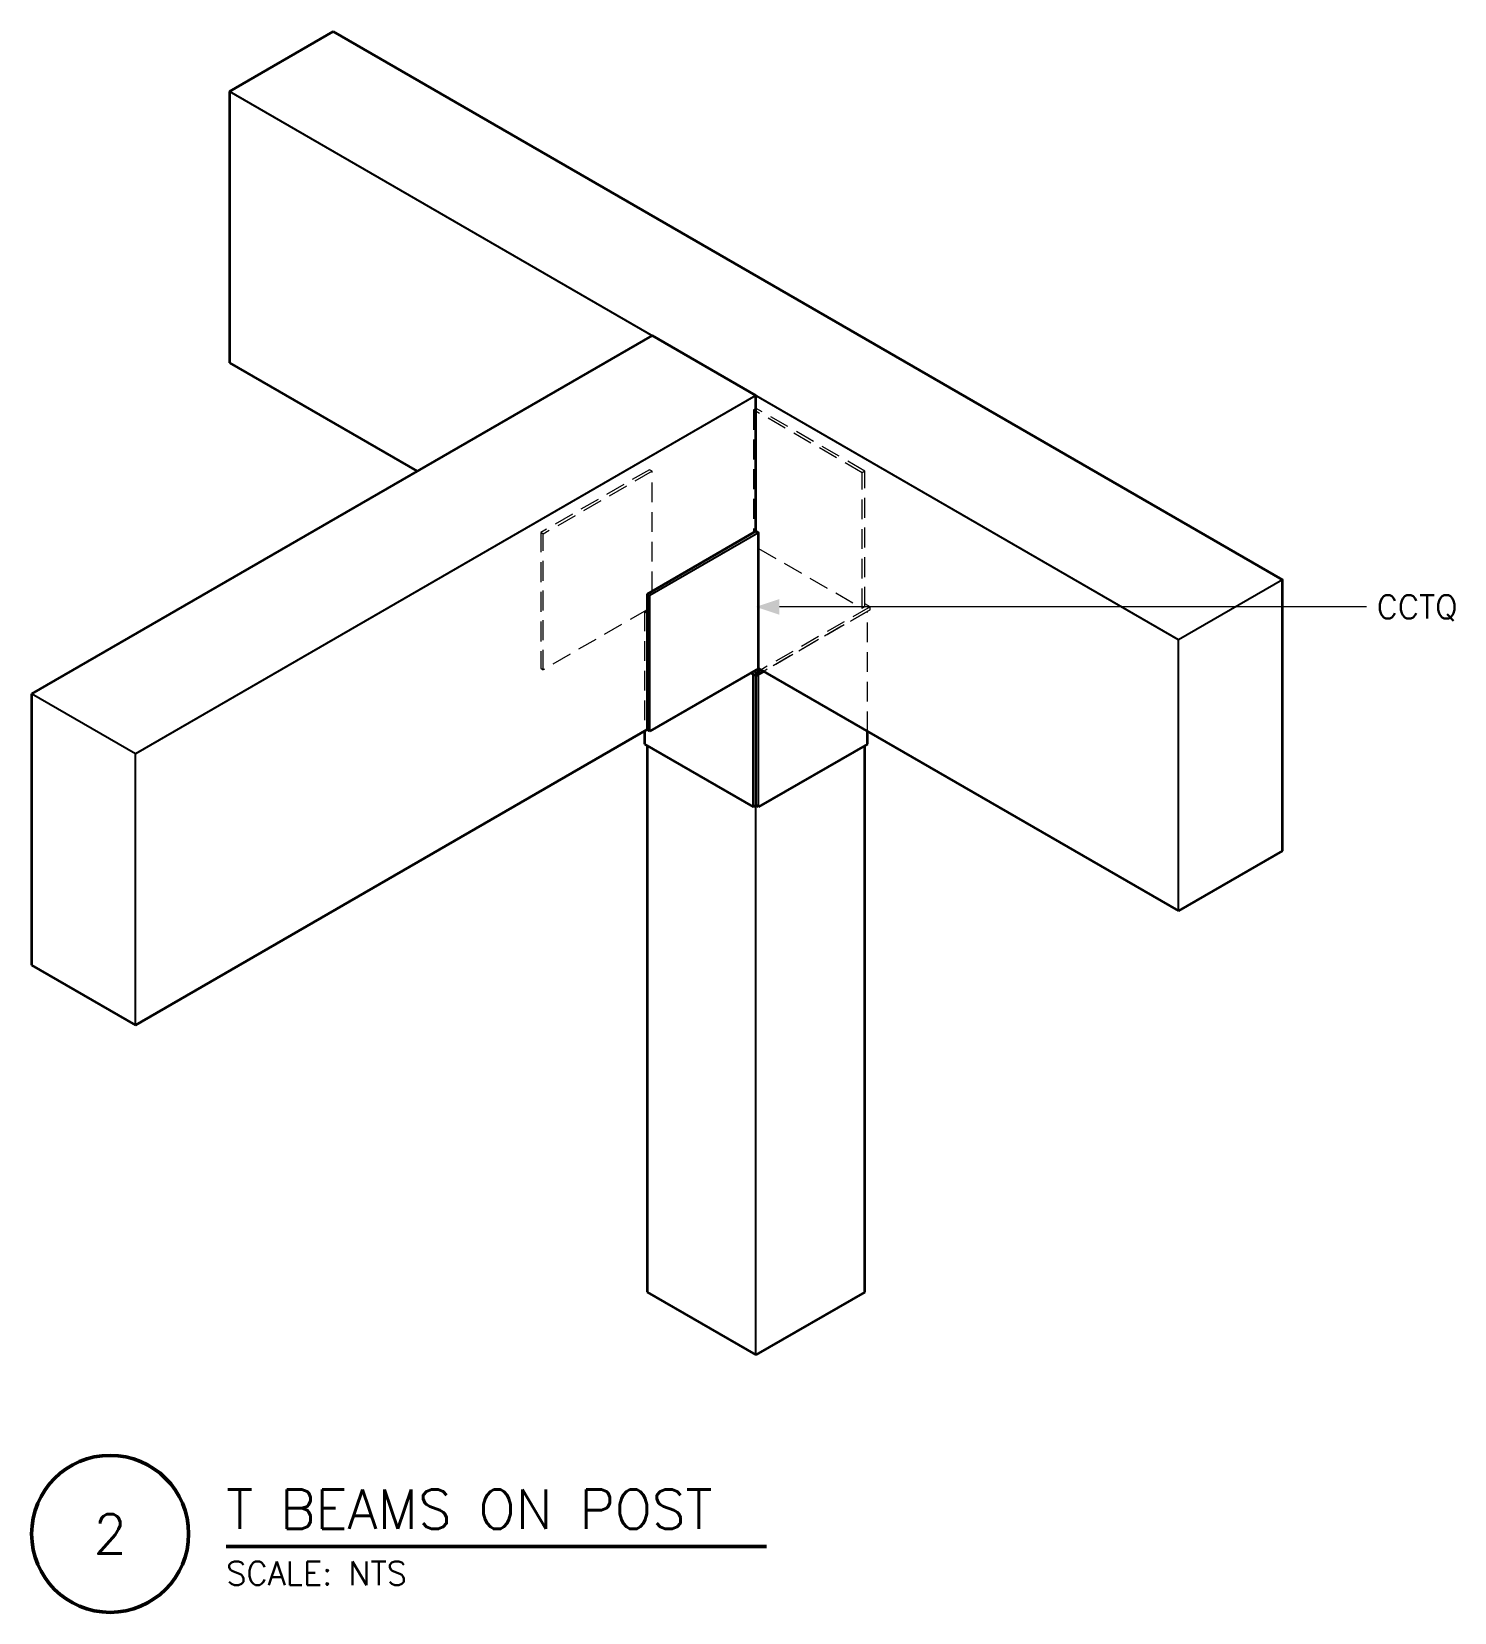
# Model space of a CAD drawing. Header units: inches. Extents: x -31.7 to 30.6, y -44 to 25.2.
import ezdxf
from ezdxf.enums import TextEntityAlignment as Align

# ---------------------------------------------------------------- set-up
doc = ezdxf.new("R2010")
doc.units = ezdxf.units.IN
doc.header["$MEASUREMENT"] = 0
doc.linetypes.add('DASHED', pattern=[1.299213, 0.866142, -0.433071])
for name, color, linetype, lineweight in [('S-ANNO-NOTE', 7, 'CONTINUOUS', 18), ('S-ANNO-TTLB', 7, 'CONTINUOUS', 50), ('S-DETL-BYND', 7, 'CONTINUOUS', 25), ('S-DETL-CUT', 7, 'CONTINUOUS', 50), ('S-DETL-HIDN', 7, 'DASHED', 18)]:
    doc.layers.add(name, color=color, linetype=linetype, lineweight=lineweight)
doc.styles.add('KERF', font='romans.shx')

msp = doc.modelspace()

# ---------------------------------------------------------------- hatches: boundary and pattern name
at = {"layer": 'S-ANNO-NOTE', "lineweight": 50}
msp.add_hatch(color=256, dxfattribs=at).paths.add_polyline_path([(0, 0), (1.03125, -0.34375), (1.03125, 0.34375)])

# ---------------------------------------------------------------- linework, layer by layer
at = {"layer": 'S-ANNO-NOTE', "lineweight": 18}
msp.add_lwpolyline([(26.742926, 0), (25.367926, 0), (1.03125, 0)], dxfattribs=at)
at = {"layer": 'S-ANNO-TTLB', "lineweight": 50}
msp.add_lwpolyline([(-31.71818, -40.5875, 1), (-24.84318, -40.5875, 1)], format="xyb", close=True, dxfattribs=at)
msp.add_lwpolyline([(-23.19318, -41.1375), (0.460093, -41.1375)], dxfattribs=at)
at = {"layer": 'S-DETL-BYND', "lineweight": 25}
for points in [[(18.511293, -13.3125), (18.511293, -1.4375), (-23.057926, 22.5625)], [(0, 9.25), (-27.171547, -6.4375)], [(0.11648, 3.24525), (-4.646659, 0.49525)], [(23.057926, 1.1875), (18.511293, -1.4375)], [(-4.646659, -5.44225), (-4.646659, 0.49525), (-4.76314, 0.5625)], [(0.224734, -2.75475), (0, -2.8845)], [(-0.11648, -8.75475), (-0.11648, -2.95175), (-0.224734, -2.88925)], [(0, -3.019), (0, -2.8845), (-0.108253, -2.822)], [(0, -32.75), (0, -3.019)], [(0.341214, -2.822), (0.11648, -2.95175)], [(0.11648, -8.75475), (0.11648, -2.95175)], [(-27.171547, -18.3125), (-27.171547, -6.4375), (-31.71818, -3.8125)]]:
    msp.add_lwpolyline(points, dxfattribs=at)
at = {"layer": 'S-DETL-CUT', "lineweight": 35}
for points in [[(-18.511293, 25.1875), (-23.057926, 22.5625)], [(23.057926, -10.6875), (23.057926, 1.1875), (-18.511293, 25.1875)], [(-23.057926, 22.5625), (-23.057926, 10.6875)], [(-4.546633, 11.875), (-31.71818, -3.8125)], [(0, 3.3125), (0, 9.25), (-4.546633, 11.875)], [(-23.057926, 10.6875), (-14.830685, 5.9375)], [(0, 3.3125), (-4.76314, 0.5625)], [(0.11648, -2.69225), (0.11648, 3.24525), (0, 3.3125)], [(-4.76314, 0.5625), (-4.76314, -5.375)], [(0.11648, -2.69225), (-4.646659, -5.44225)], [(0.224734, -2.75475), (0, -2.8845)], [(0.11648, -2.69225), (18.511293, -13.3125)], [(-0.224734, -2.88925), (0, -3.019)], [(0.341214, -2.822), (0, -3.019)], [(0, -8.6875), (0, -3.019)], [(-31.71818, -3.8125), (-31.71818, -15.6875)], [(-4.76314, -5.375), (-27.171547, -18.3125)], [(-4.87962, -5.44225), (-4.87962, -6.00475)], [(-4.76314, -5.375), (-4.646659, -5.44225)], [(4.87962, -5.87025), (4.87962, -5.44225)], [(4.87962, -6.00475), (4.87962, -5.44225)], [(-4.87962, -6.00475), (-0.11648, -8.75475)], [(-4.76314, -6.072), (-4.76314, -30)], [(4.87962, -6.00475), (0.11648, -8.75475)], [(4.76314, -30), (4.76314, -6.072)], [(0, -8.6875), (-0.11648, -8.75475)], [(0, -8.6875), (0.11648, -8.75475)], [(23.057926, -10.6875), (18.511293, -13.3125)], [(-31.71818, -15.6875), (-27.171547, -18.3125)], [(-4.76314, -30), (0, -32.75)], [(4.76314, -30), (0, -32.75)]]:
    msp.add_lwpolyline(points, dxfattribs=at)
at = {"layer": 'S-DETL-HIDN', "linetype": 'DASHED', "lineweight": 18}
for points in [[(0.008227, 8.69225), (-0.108253, 8.625)], [(4.654887, 5.875), (-0.108253, 8.625)], [(-0.108253, 8.625), (-0.108253, 3.25)], [(4.771367, 5.94225), (0.008227, 8.69225)], [(-4.663114, 6.00475), (-9.426254, 3.25475)], [(-4.546633, 5.9375), (-9.309773, 3.1875)], [(-4.546633, 5.9375), (-4.663114, 6.00475)], [(-4.546633, 0.6875), (-4.546633, 5.9375)], [(4.771367, 5.94225), (4.654887, 5.875)], [(4.654887, -0.0625), (4.654887, 5.875)], [(4.771367, 0.00475), (4.771367, 5.94225)], [(-9.309773, 3.1875), (-9.426254, 3.25475)], [(-9.426254, 3.25475), (-9.426254, -2.68275)], [(-9.309773, -2.75), (-9.309773, 3.1875)], [(0.11648, 2.55775), (4.654887, -0.0625)], [(4.996101, 0), (0.224734, -2.75475)], [(4.771367, 0.00475), (4.654887, -0.0625)], [(4.996101, 0), (4.771367, 0.12975)], [(4.996101, -0.1345), (4.996101, 0)], [(-4.76314, -0.125), (-9.309773, -2.75)], [(-4.887847, -0.197), (-4.76314, -0.269)], [(-4.76314, -0.269), (-4.87962, -0.20175)], [(-4.87962, -0.20175), (-4.87962, -5.44225)], [(-4.76314, -0.1345), (-4.771367, -0.12975)], [(4.996101, -0.1345), (0.341214, -2.822)], [(4.87962, -0.20175), (0.341214, -2.822)], [(4.87962, -0.06725), (4.765517, -0.133128)], [(4.87962, -5.44225), (4.87962, -0.20175)], [(4.87962, -5.44225), (4.87962, -0.20175)], [(-9.426254, -2.68275), (-9.309773, -2.75)]]:
    msp.add_lwpolyline(points, dxfattribs=at)

# ---------------------------------------------------------------- texts
at = {"layer": 'S-ANNO-NOTE', "lineweight": 18, "style": 'KERF'}
msp.add_text('CCTQ', height=1.03125, dxfattribs=at).set_placement((27.182926, -0.515625))
at = {"layer": 'S-ANNO-TTLB', "lineweight": 50, "style": 'KERF'}
msp.add_text('T BEAMS ON POST', height=1.71875, dxfattribs=at).set_placement((-23.19318, -40.3675))
msp.add_text('2', height=1.71875, dxfattribs=at).set_placement((-28.28068, -40.5875), align=Align.MIDDLE_CENTER)
at = {"layer": 'S-ANNO-TTLB', "lineweight": 18, "style": 'KERF'}
msp.add_text('SCALE: NTS', height=1.03125, dxfattribs=at).set_placement((-23.19318, -42.82875))

doc.saveas('drawing.dxf')
